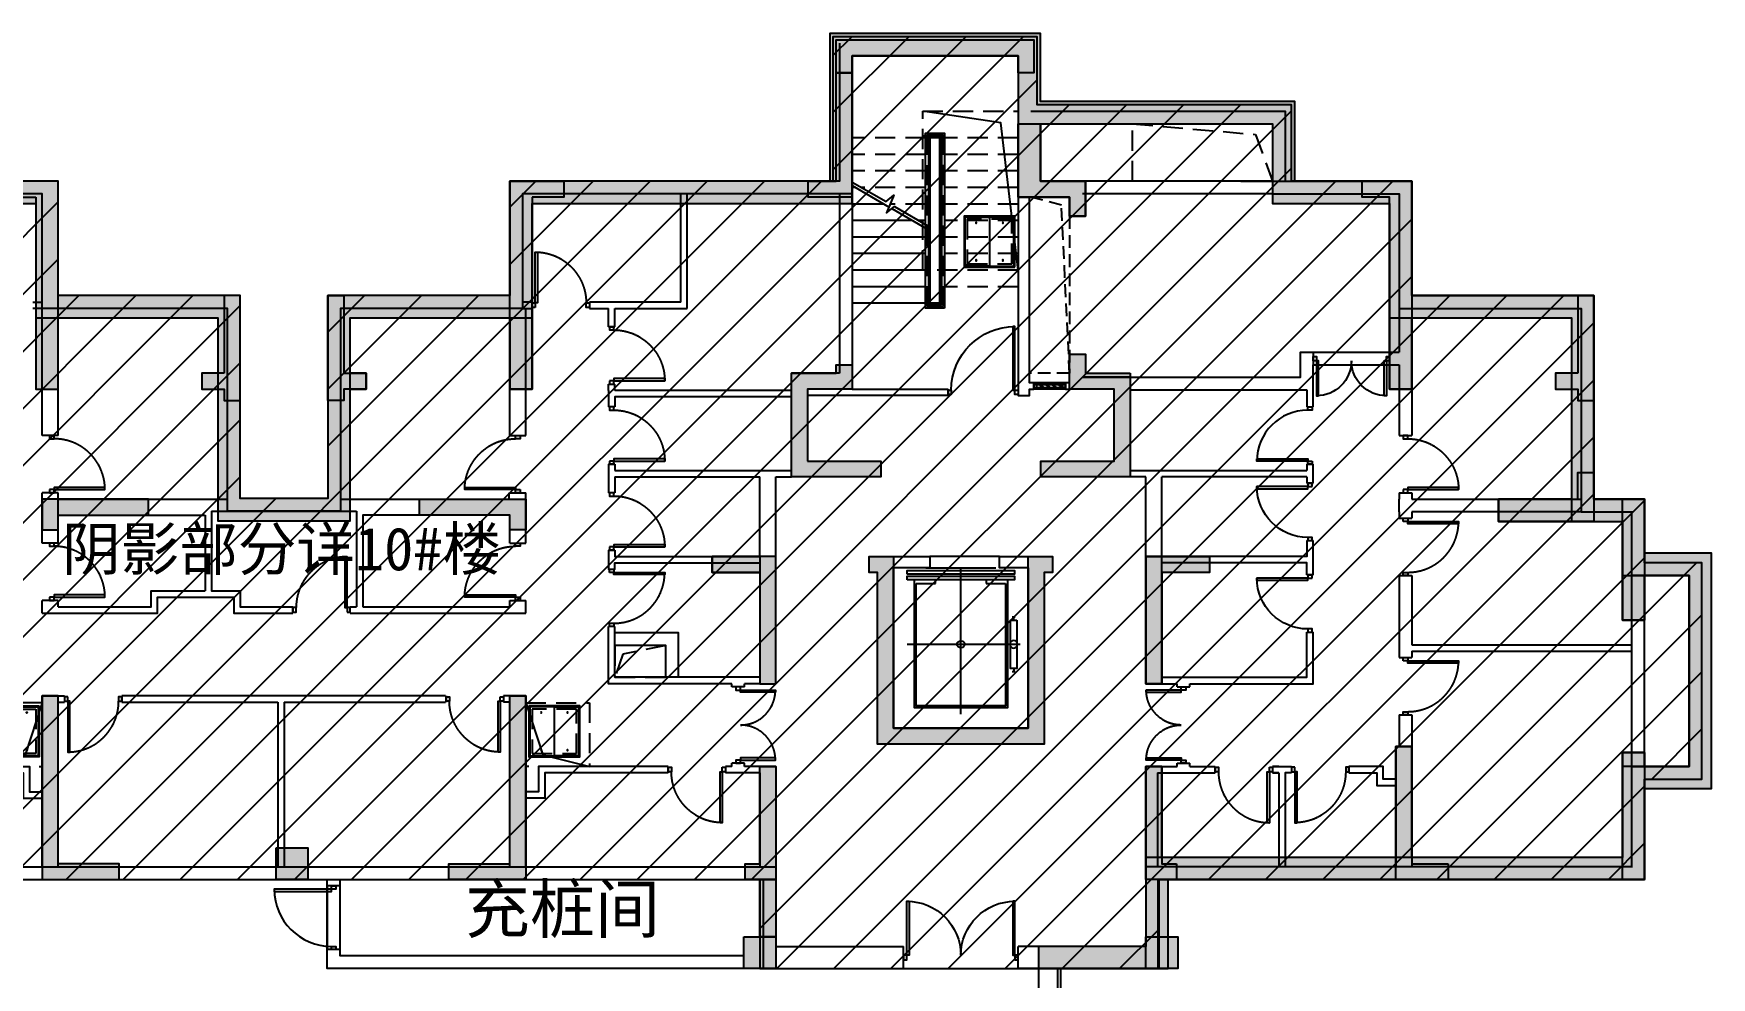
# Model space of a CAD drawing. Header units: millimetres. Extents: x 251690 to 518990, y -633409 to -276709.
# Drawn here: x 371002 to 397380, y -561278 to -546440 of the extents above; entities that cross this region are included whole.
import ezdxf
from ezdxf.enums import TextEntityAlignment as Align
from ezdxf.xclip import XClip

# ---------------------------------------------------------------- set-up
doc = ezdxf.new("R2010")
doc.units = ezdxf.units.MM
doc.header["$LTSCALE"] = 100
doc.header["$XCLIPFRAME"] = 0
for name, pattern in [('X10-B2F$0$HIDDEN2', [4.7625, 3.175, -1.5875]), ('XA6-130-S-B2F$0$HIDDEN2', [4.7625, 3.175, -1.5875]), ('XG-130-CORE-B2F$0$ACO-DASHED', [3, 2, -1]), ('XG-130-CORE-B2F$0$HIDDEN2', [4.7625, 3.175, -1.5875]), ('XG-130-CORE-B2F$0$XG-14CORE-SF$0$X1-CORE-SF$0$HIDDEN2', [4.7625, 3.175, -1.5875])]:
    doc.linetypes.add(name, pattern=pattern)
for name, color, linetype in [('-ACO-TTLB', 153, 'Continuous'), ('10#-HW-B2F$0$S-HATCH-X', 251, 'Continuous'), ('10#-W-B2F$0$S-COLUMN-S', 2, 'Continuous'), ('10#-W-B2F$0$S-TEXT', 7, 'Continuous'), ('A-HATCH', 251, 'Continuous'), ('A-ROOM-IDEN', 31, 'Continuous'), ('A-WIND-IDEN', 244, 'Continuous'), ('A6-DK-B2F$0$A-CONC', 30, 'Continuous'), ('A6-DK-B2F$0$A-DOOR', 190, 'Continuous'), ('A6-DK-B2F$0$A-STAIR', 142, 'Continuous'), ('A6-DK-B2F$0$A-WALL', 2, 'Continuous'), ('A6-W-B2$0$S-WALL-S', 4, 'Continuous'), ('X10-B2F$0$A-DOOR', 190, 'Continuous'), ('X10-B2F$0$A-DRAIN', 152, 'Continuous'), ('X10-B2F$0$A-HOLE-FLOR', 242, 'Continuous'), ('X10-B2F$0$A-LOWER', 131, 'X10-B2F$0$HIDDEN2'), ('X10-B2F$0$A-STAIR', 142, 'Continuous'), ('X10-B2F$0$A-VOID', 221, 'X10-B2F$0$HIDDEN2'), ('X10-B2F$0$A-WALL', 2, 'Continuous'), ('X10-B2F$0$X23-BF$0$A-HATCH', 251, 'Continuous'), ('X10-B2F$0$xref(dwg引用图层)', 7, 'Continuous'), ('XA6-130-S-B2F$0$A-DOOR', 190, 'Continuous'), ('XA6-130-S-B2F$0$A-VOID', 221, 'XA6-130-S-B2F$0$HIDDEN2'), ('XA6-130-S-B2F$0$A-WALL', 2, 'Continuous'), ('XG-130-CORE-B2F$0$A-DOOR', 190, 'Continuous'), ('XG-130-CORE-B2F$0$A-DRAIN', 152, 'Continuous'), ('XG-130-CORE-B2F$0$A-EVTR', 193, 'Continuous'), ('XG-130-CORE-B2F$0$A-HOLE-FLOR', 242, 'Continuous'), ('XG-130-CORE-B2F$0$A-LOWER', 131, 'XG-130-CORE-B2F$0$HIDDEN2'), ('XG-130-CORE-B2F$0$A-SILL', 135, 'Continuous'), ('XG-130-CORE-B2F$0$A-STAIR', 142, 'Continuous'), ('XG-130-CORE-B2F$0$A-WALL', 2, 'Continuous'), ('XG-130-CORE-B2F$0$X23-BF$0$A-HATCH', 251, 'Continuous'), ('XG-130-CORE-B2F$0$XG-14CORE-SF$0$X1-CORE-SF$0$A-INDEX', 134, 'Continuous'), ('XG-130-CORE-B2F$0$XG-14CORE-SF$0$X1-CORE-SF$0$A-RAIL', 55, 'Continuous'), ('XG-130-CORE-B2F$0$XG-14CORE-SF$0$X1-CORE-SF$0$A-STAIR', 142, 'Continuous'), ('XG-130-CORE-B2F$0$XU-3A-28F-SF$0$A-WIND', 126, 'Continuous'), ('xref(dwg引用图层)', 7, 'Continuous')]:
    doc.layers.add(name, color=color, linetype=linetype)
doc.layers.add('10#-HW-B2F$0$S-EDIT', color=241, linetype='Continuous', plot=False)
doc.layers.add('XG-130-CORE-B2F$0$XG-14CORE-SF$0$X1-CORE-SF$0$-ACO-PLTW', color=220, linetype='XG-130-CORE-B2F$0$XG-14CORE-SF$0$X1-CORE-SF$0$HIDDEN2', plot=False)
doc.styles.add('华文细黑', font='STXIHEI.TTF')

# ---------------------------------------------------------------- blocks, each defined once
blk = doc.blocks.new('*U98')
for p, q in [((-25, 0), (-25, 500)), ((25, 0), (25, 500))]:
    blk.add_line(p, q)
for points in [[(25, 500), (-25, 500), (-25, 450), (25, 450)], [(25, 500), (-25, 500), (-25, 450), (25, 450)], [(22, 497), (-22, 497), (-22, 453), (22, 453)], [(22, 497), (-22, 497), (-22, 453), (22, 453)], [(16, 395), (13, 395), (13, 399), (-16, 445), (-16, 450), (-13, 450), (-13, 446), (16, 400), (16, 395)], [(16, 295), (13, 295), (13, 299), (-16, 345), (-16, 350), (-13, 350), (-13, 346), (16, 300), (16, 295)], [(25, 0), (-25, 0), (-25, 50), (25, 50)], [(25, 0), (-25, 0), (-25, 50), (25, 50)], [(22, 3), (-22, 3), (-22, 47), (22, 47)], [(22, 3), (-22, 3), (-22, 47), (22, 47)], [(16, 195), (13, 195), (13, 199), (-16, 245), (-16, 250), (-13, 250), (-13, 246), (16, 200), (16, 195)], [(16, 95), (13, 95), (13, 99), (-16, 145), (-16, 150), (-13, 150), (-13, 146), (16, 100), (16, 95)]]:
    blk.add_lwpolyline(points, close=True)
blk = doc.blocks.new('*U99')
for points in [[(-1100, -35), (-1050, -35), (-1050, 35), (-1100, 35)], [(-50, -35), (0, -35), (0, 35), (-50, 35)], [(-85, -1035), (-85, -35), (-50, -35), (-50, -1035)]]:
    blk.add_lwpolyline(points, close=True)
blk.add_arc((-50, -35), 1000, 180, 270)
blk = doc.blocks.new('XG-130-CORE-B2F$0$DT-YL')
for p, q in [((13512, 6200), (12412, 6200)), ((12962, 3900), (12962, 6200)), ((12562, 5955), (12262, 5955)), ((12562, 6010), (12562, 5955)), ((13362, 5955), (13362, 6010)), ((13662, 5955), (13362, 5955)), ((12156, 5430), (12106, 5430)), ((12131, 5380), (12131, 5430)), ((13806, 5000), (12031, 5000)), ((12156, 4570), (12106, 4570)), ((12131, 4620), (12131, 4570))]:
    blk.add_line(p, q)
for points in [[(13806, 6100), (13806, 6160), (12118, 6160), (12118, 6100)], [(13806, 6010), (13806, 6070), (12118, 6070), (12118, 6010)], [(12081, 5380), (12081, 4620), (12181, 4620), (12181, 5380)]]:
    blk.add_lwpolyline(points, close=True)
for points in [[(12231, 6010), (12231, 4000), (13693, 4000), (13693, 6010)], [(12262, 5955), (12262, 4030), (13662, 4030), (13662, 5955)]]:
    blk.add_lwpolyline(points)
blk.add_circle((12131, 5000), 60)
at = {"extrusion": (0, 0, -1)}
blk.add_ellipse((12962, 5000), major_axis=(60.1, 0), ratio=0.918919, start_param=4.712389, end_param=10.995574, dxfattribs=at)
blk = doc.blocks.new('*U97')
at = {"layer": 'XG-130-CORE-B2F$0$A-DRAIN'}
blk.add_lwpolyline([(50, 50), (50, 850), (850, 850), (850, 50)], close=True, dxfattribs=at)
at = {"layer": 'XG-130-CORE-B2F$0$A-HOLE-FLOR'}
blk.add_lwpolyline([(0, 0), (270, 2317), (1500, 2500)], dxfattribs=at)
for points in [[(65, 835), (450, 835), (450, 65), (65, 65)], [(835, 835), (450, 835), (450, 65), (835, 65)]]:
    blk.add_lwpolyline(points, close=True, dxfattribs=at)
at = {"layer": 'XG-130-CORE-B2F$0$A-LOWER'}
for points in [[(0, 2500), (0, 0), (1500, 0), (1500, 2500), (0, 2500)], [(100, 100), (100, 800), (800, 800), (800, 100), (100, 100)]]:
    blk.add_lwpolyline(points, dxfattribs=at)
at = {"layer": 'XG-130-CORE-B2F$0$X23-BF$0$A-HATCH'}
blk.add_lwpolyline([(65, 65), (65, 835), (835, 835), (835, 65)], close=True, dxfattribs=at)
for centre in [(242, 745), (657, 745), (242, 155), (657, 155)]:
    blk.add_circle(centre, 8, dxfattribs=at)
blk = doc.blocks.new('XG-130-CORE-B2F')
at = {"const_width": 0.25}
blk.add_lwpolyline([(8240, 9020, 1), (8240, 9020, 1)], format="xyb", close=True, dxfattribs=at)
at = {"layer": 'XG-130-CORE-B2F$0$A-HOLE-FLOR', "linetype": 'XG-130-CORE-B2F$0$ACO-DASHED'}
blk.add_lwpolyline([(8940, 9270), (9570, 9270), (9570, 12040), (8940, 12040)], close=True, dxfattribs=at)
blk.add_lwpolyline([(8940, 9270), (9069, 11912), (9550, 12040)], dxfattribs=at)
at = {"layer": 'XG-130-CORE-B2F$0$A-SILL'}
for points in [[(9005, 9120), (9505, 9120)], [(9005, 9020), (9505, 9020)]]:
    blk.add_lwpolyline(points, dxfattribs=at)
at = {"layer": 'XG-130-CORE-B2F$0$A-STAIR'}
blk.add_lwpolyline([(10040, 6390), (11140, 6390)], dxfattribs=at)
at = {"layer": 'XG-130-CORE-B2F$0$A-WALL'}
for p, q in [((12360, 14260), (12360, 9020)), ((10850, 9020), (10850, 8920))]:
    blk.add_line(p, q, dxfattribs=at)
for points in [[(12360, 14260), (9750, 14260), (9750, 8920), (9570, 8920), (9570, 9020), (9505, 9020), (9505, 9120), (9570, 9120), (9570, 12040), (8940, 12040)], [(8940, 9120), (9005, 9120), (9005, 9020), (8940, 9020)], [(12360, 9020), (10850, 9020)], [(10850, 8920), (13060, 8920)], [(11710, 6390), (11140, 6390), (11140, 6210), (11710, 6210), (11710, 3690), (9590, 3690), (9590, 6210), (10040, 6210), (10040, 6390), (9590, 6390)]]:
    blk.add_lwpolyline(points, dxfattribs=at)
at = {"layer": 'XG-130-CORE-B2F$0$XG-14CORE-SF$0$X1-CORE-SF$0$-ACO-PLTW'}
blk.add_line((11180, 13020), (10930, 13020), dxfattribs=at)
blk.add_lwpolyline([(10930, 13020), (10930, 10320), (11180, 10320), (11180, 13020)], dxfattribs=at)
at = {"layer": 'XG-130-CORE-B2F$0$XG-14CORE-SF$0$X1-CORE-SF$0$A-INDEX'}
for points in [[(12360, 12276), (11825, 11968), (11702, 12070), (11818, 11790), (11695, 11892), (11130, 11566)], [(12360, 12219), (11779, 11883)], [(11736, 11858), (11130, 11509)]]:
    blk.add_lwpolyline(points, dxfattribs=at)
at = {"layer": 'XG-130-CORE-B2F$0$XG-14CORE-SF$0$X1-CORE-SF$0$A-RAIL'}
for points in [[(10905, 10295), (11205, 10295), (11205, 13045), (10905, 13045)], [(10955, 10345), (11155, 10345), (11155, 12995), (10955, 12995)]]:
    blk.add_lwpolyline(points, close=True, dxfattribs=at)
at = {"layer": 'XG-130-CORE-B2F$0$XG-14CORE-SF$0$X1-CORE-SF$0$A-STAIR', "linetype": 'XG-130-CORE-B2F$0$XG-14CORE-SF$0$X1-CORE-SF$0$HIDDEN2'}
for p, q in [((9750, 12970), (10905, 12970)), ((11205, 12970), (12360, 12970)), ((9750, 12710), (10905, 12710)), ((10955, 12710), (10980, 12710)), ((11205, 12710), (12360, 12710)), ((9750, 12450), (10905, 12450)), ((10955, 12450), (10980, 12450)), ((11205, 12450), (12360, 12450)), ((9750, 12190), (10905, 12190)), ((10955, 12190), (10980, 12190)), ((11205, 12190), (12210, 12190)), ((12310, 12190), (12360, 12190)), ((9750, 11930), (10905, 11930)), ((10955, 11930), (10980, 11930)), ((11205, 11930), (11760, 11930)), ((9750, 11670), (10905, 11670)), ((10955, 11670), (10980, 11670)), ((9750, 11410), (10905, 11410)), ((10955, 11410), (10980, 11410)), ((9750, 11150), (10905, 11150)), ((10955, 11150), (10980, 11150)), ((9750, 10890), (10905, 10890)), ((10955, 10890), (10980, 10890)), ((9750, 10630), (10905, 10630)), ((10955, 10630), (10980, 10630))]:
    blk.add_line(p, q, dxfattribs=at)
at = {"layer": 'XG-130-CORE-B2F$0$XG-14CORE-SF$0$X1-CORE-SF$0$A-STAIR'}
for p, q in [((10955, 12970), (11155, 12970)), ((10980, 10370), (10980, 12995)), ((11130, 10370), (11130, 12995)), ((11130, 12710), (11155, 12710)), ((11130, 12450), (11155, 12450)), ((11130, 12190), (11155, 12190)), ((11130, 11930), (11155, 11930)), ((11860, 11930), (12360, 11930)), ((11130, 11670), (11155, 11670)), ((11205, 11670), (11310, 11670)), ((11410, 11670), (12360, 11670)), ((11130, 11410), (11155, 11410)), ((11205, 11410), (12360, 11410)), ((11130, 11150), (11155, 11150)), ((11205, 11150), (12360, 11150)), ((11130, 10890), (11155, 10890)), ((11205, 10890), (12360, 10890)), ((11130, 10630), (11155, 10630)), ((11205, 10630), (12360, 10630)), ((10955, 10370), (11155, 10370)), ((11205, 10370), (12360, 10370))]:
    blk.add_line(p, q, dxfattribs=at)
at = {"layer": 'XG-130-CORE-B2F$0$A-DOOR', "rotation": 180}
blk.add_blockref('*U99', (9750, 8970), dxfattribs=at)
at = {"layer": 'XG-130-CORE-B2F$0$A-EVTR'}
blk.add_blockref('XG-130-CORE-B2F$0$DT-YL', (-2312, 10), dxfattribs=at)
at = {"layer": 'XG-130-CORE-B2F$0$A-LOWER'}
blk.add_blockref('*U97', (9750, 10890), dxfattribs=at)
at = {"layer": 'XG-130-CORE-B2F$0$XU-3A-28F-SF$0$A-WIND', "rotation": 90}
blk.add_blockref('*U98', (9505, 9070), dxfattribs=at)
blk = doc.blocks.new('*U107')
for points in [[(-850, 35), (-900, 35), (-900, -35), (-850, -35)], [(0, 35), (-50, 35), (-50, -35), (0, -35)], [(-815, -835), (-815, -35), (-850, -35), (-850, -835)]]:
    blk.add_lwpolyline(points, close=True)
blk.add_arc((-850, -35), 800, 270, 0)
blk = doc.blocks.new('*U106')
for points in [[(-85, 835), (-85, 35), (-50, 35), (-50, 835)], [(-900, -35), (-850, -35), (-850, 35), (-900, 35)], [(-50, -35), (0, -35), (0, 35), (-50, 35)]]:
    blk.add_lwpolyline(points, close=True)
blk.add_arc((-50, 35), 800, 90, 180)
blk = doc.blocks.new('*U108')
for points in [[(-815, 835), (-815, 35), (-850, 35), (-850, 835)], [(-850, -35), (-900, -35), (-900, 35), (-850, 35)], [(0, -35), (-50, -35), (-50, 35), (0, 35)]]:
    blk.add_lwpolyline(points, close=True)
blk.add_arc((-850, 35), 800, 0, 90)
blk = doc.blocks.new('*U105')
for points in [[(-900, 35), (-850, 35), (-850, -35), (-900, -35)], [(-50, 35), (0, 35), (0, -35), (-50, -35)], [(-85, -835), (-85, -35), (-50, -35), (-50, -835)]]:
    blk.add_lwpolyline(points, close=True)
blk.add_arc((-50, -35), 800, 180, 270)
blk = doc.blocks.new('*U104')
for points in [[(-900, 35), (-850, 35), (-850, -35), (-900, -35)], [(-50, 35), (0, 35), (0, -35), (-50, -35)], [(-85, -835), (-85, -35), (-50, -35), (-50, -835)]]:
    blk.add_lwpolyline(points, close=True)
blk.add_arc((-50, -35), 800, 180, 270)
blk = doc.blocks.new('*U103')
for points in [[(-815, 835), (-815, 35), (-850, 35), (-850, 835)], [(-850, -35), (-900, -35), (-900, 35), (-850, 35)], [(0, -35), (-50, -35), (-50, 35), (0, 35)]]:
    blk.add_lwpolyline(points, close=True)
blk.add_arc((-850, 35), 800, 0, 90)
blk = doc.blocks.new('*U109')
at = {"linetype": 'ByBlock', "lineweight": -2}
for points in [[(0, -35), (50, -35), (50, 35), (0, 35)], [(1150, -35), (1200, -35), (1200, 35), (1150, 35)], [(85, -585), (85, -35), (50, -35), (50, -585)], [(1115, -585), (1115, -35), (1150, -35), (1150, -585)]]:
    blk.add_lwpolyline(points, close=True, dxfattribs=at)
for centre, start, end in [((50, -35), 270, 0), ((1150, -35), 180, 270)]:
    blk.add_arc(centre, 550, start, end, dxfattribs=at)
blk = doc.blocks.new('XA6-130-S-B2F')
at = {"layer": 'XA6-130-S-B2F$0$A-VOID'}
blk.add_lwpolyline([(34630, 13190), (36563, 13024), (36830, 12290)], dxfattribs=at)
blk.add_lwpolyline([(34630, 13190), (36830, 13190), (36830, 12290), (34630, 12290)], close=True, dxfattribs=at)
at = {"layer": 'XA6-130-S-B2F$0$A-WALL'}
for p, q in [((30220, 14260), (30220, 9200)), ((30020, 12090), (30020, 9270)), ((34590, 9210), (33840, 9210))]:
    blk.add_line(p, q, dxfattribs=at)
for points in [[(30220, 14260), (30220, 12090), (25040, 12090), (25040, 10290), (22180, 10290), (22180, 7100), (20400, 7100), (20400, 10290), (17490, 10290), (17490, 12090), (12360, 12090), (12360, 14260)], [(30020, 14460), (30020, 12290), (24840, 12290), (24840, 10490), (21980, 10490), (21980, 7300), (20600, 7300), (20600, 10490), (17740, 10490), (17740, 12290), (12560, 12290), (12560, 14460)], [(33030, 13390), (37030, 13390), (37030, 12290)], [(33030, 13190), (36830, 13190), (36830, 12090), (38820, 12090), (38820, 10290), (41680, 10290), (41680, 7090), (42480, 7090)], [(36830, 12290), (33840, 12290)], [(36330, 12290), (39020, 12290), (39020, 10490), (41880, 10490)], [(27530, 10390), (27530, 12090)], [(27630, 10290), (27630, 12090)], [(30020, 12090), (30020, 9270)], [(30220, 12090), (30220, 9200)], [(36830, 12090), (33840, 12090)], [(17340, 10390), (17490, 10390)], [(17490, 10290), (17340, 10290)], [(17490, 8290), (17490, 10290)], [(17740, 8290), (17740, 10290)], [(24840, 8290), (24840, 10290)], [(25030, 10290), (25190, 10290)], [(25190, 10390), (25040, 10390)], [(25090, 8290), (25090, 10290)], [(25190, 10390), (25190, 10290)], [(27530, 10390), (26090, 10390)], [(26090, 10390), (26090, 10290)], [(26090, 10290), (26390, 10290)], [(26390, 10000), (26390, 10290)], [(26490, 10290), (27630, 10290)], [(26490, 10000), (26490, 10290)], [(38820, 10290), (38820, 9600)], [(39020, 10490), (41880, 10490), (41880, 7290), (42680, 7290)], [(39020, 10290), (39020, 8290)], [(26390, 10000), (26490, 10000)], [(34590, 9210), (37320, 9210), (37320, 9600), (37520, 9600)], [(38720, 9600), (38820, 9600)], [(29270, 9000), (29270, 9270)], [(30020, 9270), (29270, 9270)], [(38720, 9400), (38820, 9400)], [(38820, 9400), (38820, 8290)], [(26390, 9000), (26390, 9100)], [(26390, 9100), (26490, 9100)], [(26390, 9000), (26390, 8740)], [(26490, 9000), (26490, 9100)], [(29270, 9000), (26490, 9000)], [(29270, 9000), (29270, 9100)], [(33840, 9210), (34590, 9210), (34590, 7740)], [(34590, 9210), (34590, 7740), (37420, 7740)], [(34590, 9010), (37420, 9010)], [(26490, 8740), (26390, 8740)], [(29270, 8900), (26490, 8900), (26490, 8740)], [(26490, 7740), (29270, 7740), (29270, 8900)], [(17740, 8290), (17490, 8290)], [(24840, 8290), (25090, 8290)], [(38820, 8290), (39020, 8290)], [(26490, 7840), (26390, 7840)], [(26390, 7840), (26390, 7390)], [(26490, 7840), (26490, 7740)], [(26490, 7840), (26490, 7740)], [(26490, 7840), (26490, 7740)], [(17490, 6600), (17490, 7390)], [(17740, 7390), (17490, 7390)], [(17740, 6600), (17740, 7390)], [(22180, 7290), (24830, 7290), (24830, 7390)], [(24840, 7390), (25090, 7390)], [(25090, 6600), (25090, 7390)], [(25090, 6600), (25090, 7390)], [(26490, 7390), (26390, 7390)], [(26490, 6490), (26490, 6390), (28770, 6390), (28770, 7640)], [(26490, 7640), (28770, 7640)], [(26490, 7640), (26490, 7390)], [(29020, 6390), (29020, 7640)], [(29020, 7640), (29270, 7640)], [(34840, 7640), (34590, 7640)], [(34840, 6390), (34840, 7640)], [(37420, 7640), (35090, 7640)], [(35090, 6390), (35090, 7640)], [(38820, 7390), (38820, 7290)], [(38820, 7390), (39020, 7390)], [(39020, 7390), (39020, 7290)], [(17740, 7290), (20400, 7290)], [(38820, 7090), (38820, 7290)], [(39020, 7290), (41680, 7290)], [(17740, 7040), (20050, 7040)], [(20050, 7040), (20050, 5850)], [(20150, 7100), (22430, 7100)], [(20150, 7100), (20150, 5850), (20600, 5850), (20600, 5600), (21430, 5600)], [(22430, 7100), (22430, 5600)], [(24840, 6600), (24840, 7040), (22530, 7040), (22530, 5600)], [(38820, 7090), (38820, 6990)], [(38820, 6990), (39020, 6990)], [(41680, 7090), (39020, 7090)], [(39020, 7090), (39020, 6990)], [(17740, 6600), (17490, 6600)], [(24840, 6600), (25090, 6600)], [(37420, 6640), (37420, 6390), (35090, 6390)], [(26390, 6490), (26390, 6290)], [(26490, 6490), (26390, 6490)], [(26390, 6290), (26390, 6190), (26490, 6190), (26490, 6290), (28770, 6290)], [(33240, 6140), (33240, 3440), (30620, 3440), (30620, 6140)], [(32990, 6210), (32990, 3690), (30870, 3690), (30870, 6210)], [(37420, 6100), (37420, 6290), (35090, 6290)], [(38820, 6090), (39020, 6090)], [(38820, 6090), (38820, 4800)], [(39020, 6090), (39020, 5000)], [(17740, 5600), (19200, 5600), (19200, 5850), (20050, 5850)], [(17490, 5500), (19300, 5500), (19300, 5750), (20500, 5750), (20500, 5500), (21430, 5500)], [(17490, 5500), (17490, 5700)], [(17740, 5700), (17490, 5700)], [(17740, 5600), (17740, 5700)], [(21430, 5500), (21430, 5600)], [(21430, 5500), (21430, 5600)], [(22330, 5600), (22430, 5600)], [(22330, 5500), (22330, 5600)], [(22330, 5500), (22330, 5600)], [(22530, 5600), (24840, 5600)], [(24840, 5600), (24840, 5700)], [(24840, 5700), (25090, 5700)], [(25090, 5500), (25090, 5700)], [(25090, 5500), (25090, 5700)], [(22330, 5500), (25090, 5500)], [(26490, 5290), (26390, 5290)], [(28330, 4390), (26390, 4390), (26390, 5290)], [(28770, 4490), (26490, 4490), (26490, 5290)], [(35090, 4490), (37420, 4490), (37420, 5200)], [(35530, 4390), (37520, 4390), (37520, 5200)], [(38820, 4800), (39020, 4800)], [(39020, 5000), (42480, 5000)], [(39020, 4900), (39020, 4800)], [(39020, 4900), (42480, 4900)], [(28330, 4340), (28330, 4390)], [(28530, 4340), (28330, 4340)], [(28770, 4390), (28530, 4390)], [(28530, 4340), (28530, 4390)], [(35090, 4390), (35330, 4390)], [(35330, 4340), (35330, 4390)], [(35330, 4340), (35530, 4340)], [(35530, 4340), (35530, 4390)], [(17490, 1510), (17490, 4200), (17840, 4200)], [(17740, 1510), (17740, 4100), (17840, 4100)], [(17840, 4200), (17840, 4100)], [(23830, 4200), (18740, 4200)], [(18740, 4200), (18740, 4100)], [(18740, 4100), (21190, 4100)], [(21190, 4100), (21190, 1510)], [(21290, 4100), (23830, 4100)], [(21290, 4100), (21290, 1510)], [(23840, 4200), (23840, 4100)], [(25090, 1510), (25090, 4200), (24740, 4200)], [(24740, 4200), (24740, 4100)], [(24840, 1510), (24840, 4100), (24740, 4100)], [(38820, 3900), (38820, 3400), (38770, 3400), (38770, 2890), (38570, 2890), (38570, 3090), (38030, 3090)], [(38820, 3900), (39020, 3900)], [(39020, 3900), (39020, 1510)], [(15250, 3090), (17290, 3090), (17290, 2690), (17490, 2690)], [(15250, 2990), (17190, 2990), (17190, 2590), (17490, 2590)], [(27330, 3090), (25290, 3090), (25290, 2690), (25090, 2690)], [(27330, 2990), (25390, 2990), (25390, 2590), (25090, 2590)], [(27330, 3090), (27330, 2990)], [(28230, 3090), (28230, 2990)], [(28330, 3090), (28230, 3090)], [(28770, 2990), (28230, 2990)], [(28530, 3140), (28330, 3140)], [(28330, 3090), (28330, 3140)], [(28530, 3140), (28330, 3140)], [(28530, 3090), (28530, 3140)], [(29020, 3090), (28530, 3090)], [(28770, 2990), (28770, 1510)], [(29020, 3090), (29020, 1510)], [(34840, 3090), (35330, 3090)], [(34840, 3090), (34840, 1500)], [(35020, 2990), (35930, 2990)], [(35020, 2990), (35020, 1510)], [(35330, 3090), (35330, 3140)], [(35330, 3140), (35530, 3140)], [(35530, 3090), (35530, 3140)], [(35530, 3090), (35930, 3090)], [(35930, 3090), (35930, 2990)], [(36830, 3090), (37130, 3090)], [(36830, 3090), (36830, 2990)], [(36930, 3090), (36830, 3090)], [(36830, 2990), (36930, 2990)], [(36930, 2990), (36830, 2990)], [(36930, 2990), (36930, 1510)], [(37130, 2990), (37030, 2990), (37030, 1510)], [(37130, 3090), (37130, 2990)], [(38030, 3090), (38030, 2990)], [(38030, 2990), (38470, 2990), (38470, 2790), (38770, 2790), (38770, 1510)], [(28770, 2890), (28770, 1510)], [(11550, 110), (13561, 110), (13561, 1510), (29020, 1510), (29020, 110), (31030, 110)], [(42480, 1510), (34840, 1510), (34840, 110), (32830, 110)], [(11550, -90), (13761, -90), (13761, 1310), (28820, 1310), (28820, -90), (31030, -90)], [(42680, 1310), (35040, 1310), (35040, -90), (32830, -90)]]:
    blk.add_lwpolyline(points, dxfattribs=at)
at = {"layer": 'XA6-130-S-B2F$0$A-DOOR', "xscale": -1}
for name, p in [('*U106', (25190, 10340)), ('*U107', (23840, 4150)), ('*U107', (27330, 3040)), ('*U105', (37130, 3040))]:
    blk.add_blockref(name, p, dxfattribs=at)
for name, p, rotation in [('*U108', (26440, 10000), 270), ('*U103', (26440, 8740), 270), ('*U107', (24965, 8290), 270), ('*U104', (38920, 7390), 90), ('*U103', (26440, 7390), 270), ('*U107', (24965, 6600), 270), ('*U109', (35430, 3140), 270)]:
    blk.add_blockref(name, p, dxfattribs=dict(at, rotation=rotation))
at = {"layer": 'XA6-130-S-B2F$0$A-DOOR'}
for name, p, rotation in [('*U107', (17640, 8290), 90), ('*U104', (38920, 6990), 90), ('*U107', (17640, 6600), 90), ('*U107', (21430, 5550), 180), ('*U103', (26440, 5290), 270), ('*U104', (38920, 4800), 90), ('*U109', (28430, 3140), 90)]:
    blk.add_blockref(name, p, dxfattribs=dict(at, rotation=rotation))
for name, p in [('*U107', (18740, 4150)), ('*U105', (36830, 3040))]:
    blk.add_blockref(name, p, dxfattribs=at)
blk = doc.blocks.new('*U133')
at = {"layer": 'X10-B2F$0$A-DRAIN'}
blk.add_lwpolyline([(50, 50), (50, 850), (850, 850), (850, 50)], close=True, dxfattribs=at)
at = {"layer": 'X10-B2F$0$A-HOLE-FLOR'}
blk.add_lwpolyline([(0, 0), (270, 817), (1000, 1000)], dxfattribs=at)
for points in [[(65, 835), (450, 835), (450, 65), (65, 65)], [(835, 835), (450, 835), (450, 65), (835, 65)]]:
    blk.add_lwpolyline(points, close=True, dxfattribs=at)
at = {"layer": 'X10-B2F$0$A-LOWER'}
for points in [[(0, 1000), (0, 0), (1000, 0), (1000, 1000), (0, 1000)], [(100, 100), (100, 800), (800, 800), (800, 100), (100, 100)]]:
    blk.add_lwpolyline(points, dxfattribs=at)
at = {"layer": 'X10-B2F$0$X23-BF$0$A-HATCH'}
blk.add_lwpolyline([(65, 65), (65, 835), (835, 835), (835, 65)], close=True, dxfattribs=at)
for centre in [(242, 745), (657, 745), (242, 155), (657, 155)]:
    blk.add_circle(centre, 8, dxfattribs=at)
blk = doc.blocks.new('*U135')
at = {"linetype": 'ByBlock', "lineweight": -2}
for points in [[(85, 885), (85, 35), (50, 35), (50, 885)], [(1715, 885), (1715, 35), (1750, 35), (1750, 885)], [(0, 35), (50, 35), (50, -35), (0, -35)], [(1750, 35), (1800, 35), (1800, -35), (1750, -35)]]:
    blk.add_lwpolyline(points, close=True, dxfattribs=at)
for centre, start, end in [((50, 35), 0, 90), ((1750, 35), 90, 180)]:
    blk.add_arc(centre, 850, start, end, dxfattribs=at)
blk = doc.blocks.new('*U136')
for points in [[(-815, 835), (-815, 35), (-850, 35), (-850, 835)], [(-850, -35), (-900, -35), (-900, 35), (-850, 35)], [(0, -35), (-50, -35), (-50, 35), (0, 35)]]:
    blk.add_lwpolyline(points, close=True)
blk.add_arc((-850, 35), 800, 0, 90)
blk = doc.blocks.new('*U137')
at = {"linetype": 'ByBlock', "lineweight": -2}
for points in [[(0, -35), (50, -35), (50, 35), (0, 35)], [(1150, -35), (1200, -35), (1200, 35), (1150, 35)], [(85, -585), (85, -35), (50, -35), (50, -585)], [(1115, -585), (1115, -35), (1150, -35), (1150, -585)]]:
    blk.add_lwpolyline(points, close=True, dxfattribs=at)
for centre, start, end in [((50, -35), 270, 0), ((1150, -35), 180, 270)]:
    blk.add_arc(centre, 550, start, end, dxfattribs=at)
blk = doc.blocks.new('X10-B2F')
at = {"layer": 'X10-B2F$0$A-STAIR'}
for points in [[(37470, 9600), (38670, 9600)], [(37470, 9400), (38670, 9400)]]:
    blk.add_lwpolyline(points, dxfattribs=at)
at = {"layer": 'X10-B2F$0$A-VOID'}
blk.add_lwpolyline([(27290, 4990), (26490, 4990), (26490, 4490), (27290, 4490)], close=True, dxfattribs=at)
blk.add_lwpolyline([(27290, 4990), (26617, 4852), (26490, 4490)], dxfattribs=at)
at = {"layer": 'X10-B2F$0$A-WALL'}
for points in [[(37030, 12290), (39020, 12290)], [(36830, 12090), (38820, 12090)], [(34590, 9210), (37270, 9210), (37270, 9600), (37470, 9600)], [(37470, 9600), (37470, 9400)], [(38670, 9600), (38820, 9600)], [(38670, 9600), (38670, 9400)], [(37470, 8740), (37470, 9400), (37470, 9400)], [(38670, 9400), (38820, 9400)], [(34590, 9210), (34590, 7740), (37370, 7740)], [(34590, 9010), (37370, 9010)], [(37370, 9010), (37370, 8740)], [(37370, 9010), (37370, 8740)], [(37370, 8740), (37470, 8740)], [(37370, 7840), (37370, 7740)], [(37370, 7840), (37470, 7840)], [(37470, 7540), (37470, 7840)], [(37370, 7640), (35090, 7640)], [(37370, 7640), (37370, 7540)], [(37370, 7540), (37470, 7540)], [(42680, 1300), (42680, 2890), (43580, 2890), (43580, 6290), (42680, 6290), (42680, 7300)], [(42480, 1500), (42480, 3090), (43380, 3090), (43380, 6090), (42480, 6090), (42480, 7100)], [(37370, 6640), (37370, 6390), (35090, 6390)], [(37370, 6640), (37470, 6640)], [(37470, 6100), (37470, 6640)], [(37370, 6100), (37370, 6290), (35090, 6290)], [(37370, 6100), (37470, 6100)], [(42480, 3090), (42480, 6090)], [(42680, 3090), (42680, 6090)], [(27490, 4490), (27490, 5190), (26490, 5190)], [(35090, 4490), (37370, 4490), (37370, 5200)], [(35530, 4390), (37470, 4390), (37470, 5200)], [(37370, 5200), (37470, 5200)], [(27290, 4490), (27290, 4990), (26490, 4990)], [(11550, 110), (13561, 110), (13561, 1510), (29020, 1510), (29020, 260), (31030, 260)], [(42480, 1510), (34840, 1510), (34840, 260), (32830, 260)], [(11550, -90), (13761, -90), (13761, 1310), (28820, 1310), (28820, -90), (31030, -90)], [(42680, 1310), (35040, 1310), (35040, -90), (32830, -90)], [(31030, -90), (31030, 260)], [(32830, -90), (32830, 260)]]:
    blk.add_lwpolyline(points, dxfattribs=at)
ref = blk.add_blockref('XA6-130-S-B2F', (0, 0))
XClip(ref).set_block_clipping_path([(-1000, 1070.5988534639), (43580, 1070.5988534639), (43580, 14900), (38756.2652760018, 14899.9999999989), (38756.2652760018, 4089.821922128), (36390.1142715676, 4089.821922128), (36390.1142715676, 11247.6304751867), (37172.181232366, 11247.6304751867), (37172.181232366, 14899.9999999985), (3760.0000000001, 14899.999999997), (3760.0000000001, 7300), (-1000, 7300)])
at = {"layer": 'X10-B2F$0$A-DOOR', "xscale": -1}
for name, p in [('*U137', (38670, 9500)), ('*U135', (32830, 85))]:
    blk.add_blockref(name, p, dxfattribs=at)
at = {"layer": 'X10-B2F$0$A-DOOR', "rotation": 90}
blk.add_blockref('*U136', (37420, 8740), dxfattribs=at)
at = {"layer": 'X10-B2F$0$A-DOOR', "xscale": -1, "rotation": 90}
for p in [(37420, 6640), (37420, 5200)]:
    blk.add_blockref('*U136', p, dxfattribs=at)
at = {"layer": 'X10-B2F$0$A-LOWER', "rotation": 180}
blk.add_blockref('*U133', (17490, 4090), dxfattribs=at)
at = {"layer": 'X10-B2F$0$A-LOWER', "xscale": -1, "rotation": 180}
blk.add_blockref('*U133', (25090, 4090), dxfattribs=at)
at = {"layer": 'X10-B2F$0$xref(dwg引用图层)', "xscale": -1}
blk.add_blockref('XG-130-CORE-B2F', (42580, 0), dxfattribs=at)
blk = doc.blocks.new('10#-HW-B2F')
at = {"layer": '10#-HW-B2F$0$S-HATCH-X'}
for points in [[(33150, -90), (35190, -90), (35190, 310), (35190, 1310), (42680, 1310), (42680, 2740), (43730, 2740), (43730, 6440), (42680, 6440), (42680, 7290), (41880, 7290), (41880, 10490), (39020, 10490), (39020, 12290), (37180, 12290), (37180, 13540), (33180, 13540), (33180, 14610), (29870, 14610), (29870, 12290), (24840, 12290), (24840, 10490), (21980, 10490), (21980, 7300), (20600, 7300), (20600, 10490), (17740, 10490), (17740, 12290), (12710, 12290), (12710, 14610), (9400, 14610), (9400, 13540), (5530, 13540), (5530, 12290), (1700, 12290), (1700, 11940), (5880, 11940), (5880, 13190), (9750, 13190), (9750, 14260), (12360, 14260), (12360, 11940), (17390, 11940), (17390, 10140), (20250, 10140), (20250, 6950), (22330, 6950), (22330, 10140), (25190, 10140), (25190, 11940), (30220, 11940), (30220, 14260), (32830, 14260), (32830, 13190), (36830, 13190), (36830, 11940), (38670, 11940), (38670, 10140), (41530, 10140), (41530, 6940), (42330, 6940), (42330, 6090), (43380, 6090), (43380, 3090), (42330, 3090), (42330, 1660), (34840, 1660), (34840, 260), (34680, 260), (33150, 260)], [(30220, 13990), (29970, 13990), (29970, 14510), (33080, 14510), (33080, 13990), (32830, 13990), (32830, 14260), (30220, 14260)], [(30220, 12040), (29530, 12040), (29530, 12290), (29970, 12290), (29970, 13990), (30220, 13990)], [(33890, 11740), (33640, 11740), (33640, 12040), (32830, 12040), (32830, 13190), (33180, 13190), (33180, 12290), (33890, 12290)], [(17390, 12040), (17390, 9020), (17740, 9020), (17740, 12290), (16890, 12290), (16890, 12040)], [(25190, 12040), (25190, 9020), (24840, 9020), (24840, 12290), (25690, 12290), (25690, 12040)], [(38670, 9020), (38670, 12040), (38240, 12040), (38240, 12290), (39020, 12290), (39020, 9020)], [(20350, 9270), (20000, 9270), (20000, 9020), (20350, 9020), (20350, 8840), (20600, 8840), (20600, 10490), (20350, 10490)], [(22230, 9270), (22580, 9270), (22580, 9020), (22230, 9020), (22230, 8840), (21980, 8840), (21980, 10490), (22230, 10490)], [(41630, 9270), (41280, 9270), (41280, 9020), (41630, 9020), (41630, 8840), (41880, 8840), (41880, 10490), (41630, 10490)], [(34590, 9270), (34590, 7640), (33190, 7640), (33190, 7710), (33190, 7890), (34340, 7890), (34340, 9020), (33640, 9020), (33640, 9570), (33890, 9570), (33890, 9270)], [(29520, 7890), (30670, 7890), (30670, 7710), (30670, 7640), (29270, 7640), (29270, 9270), (29970, 9270), (29970, 9400), (30220, 9400), (30220, 9020), (29520, 9020)], [(40380, 6940), (40380, 7110), (40380, 7290), (41630, 7290), (41630, 7710), (41880, 7710), (41880, 6940)], [(17490, 6810), (17740, 6810), (17740, 7040), (19160, 7040), (19160, 7290), (19060, 7290), (17490, 7290)], [(25090, 6810), (24840, 6810), (24840, 7040), (23420, 7040), (23420, 7290), (23520, 7290), (25090, 7290)], [(42330, 5390), (42330, 7290), (42680, 7290), (42680, 5390)], [(28020, 6390), (28770, 6390), (28770, 6140), (28020, 6140)], [(29020, 6390), (28770, 6390), (28770, 4390), (29020, 4390)], [(32990, 6390), (33370, 6390), (33370, 6140), (33240, 6140), (33240, 3440), (30620, 3440), (30620, 6140), (30490, 6140), (30490, 6390), (30870, 6390), (30870, 3690), (32990, 3690)], [(35090, 6390), (34840, 6390), (34840, 4390), (35090, 4390)], [(35090, 6390), (35840, 6390), (35840, 6140), (35090, 6140)], [(17490, 1310), (18700, 1310), (18700, 1560), (17740, 1560), (17740, 4200), (17490, 4200)], [(25090, 1310), (23880, 1310), (23880, 1560), (24840, 1560), (24840, 4200), (25090, 4200)], [(39590, 1560), (39590, 1310), (38770, 1310), (38770, 3400), (39020, 3400), (39020, 1560)], [(42330, 1310), (42330, 3310), (42680, 3310), (42680, 1310)], [(29020, 1310), (28540, 1310), (28540, 1560), (28770, 1560), (28770, 3090), (29020, 3090)], [(35320, 1560), (35320, 1310), (34840, 1310), (34840, 3090), (35090, 3090), (35090, 1560)], [(21165, 1810), (21665, 1810), (21665, 1310), (21165, 1310)], [(28770, 1310), (29020, 1310), (29020, 410), (28770, 410)], [(28520, 410), (29020, 410), (29020, -90), (28520, -90)], [(34840, 410), (35340, 410), (35340, -90), (34840, -90)]]:
    blk.add_hatch(color=256, dxfattribs=at).paths.add_polyline_path(points)
at = {"layer": '10#-HW-B2F$0$S-EDIT'}
for points in [[(12360, 11940), (17390, 11940), (17390, 10140), (20250, 10140), (20250, 6950), (22330, 6950), (22330, 10140), (25190, 10140), (25190, 11940), (30220, 11940), (30220, 14260), (32830, 14260), (32830, 13190), (36830, 13190), (36830, 11940), (38670, 11940), (38670, 10140), (41530, 10140), (41530, 6940), (42330, 6940), (42330, 6090), (43380, 6090), (43380, 3090), (42330, 3090), (42330, 1660), (34840, 1660), (34840, 260), (34680, 260), (33150, 260), (33150, -90), (35190, -90), (35190, 310), (35190, 1310), (42680, 1310), (42680, 2740), (43730, 2740), (43730, 6440), (42680, 6440), (42680, 7290), (41880, 7290), (41880, 10490), (39020, 10490), (39020, 12290), (37180, 12290), (37180, 13540), (33180, 13540), (33180, 14610), (29870, 14610), (29870, 12290), (24840, 12290), (24840, 10490), (21980, 10490), (21980, 7300), (20600, 7300), (20600, 10490), (17740, 10490), (17740, 12290), (12710, 12290)], [(30220, 13990), (29970, 13990), (29970, 14510), (33080, 14510), (33080, 13990), (32830, 13990), (32830, 14260), (30220, 14260), (30220, 13990)]]:
    blk.add_lwpolyline(points, dxfattribs=at)
for points in [[(30220, 12040), (29530, 12040), (29530, 12290), (29970, 12290), (29970, 13990), (30220, 13990)], [(33890, 11740), (33640, 11740), (33640, 12040), (32830, 12040), (32830, 13190), (33180, 13190), (33180, 12290), (33890, 12290)], [(17390, 12040), (17390, 9020), (17740, 9020), (17740, 12290), (16890, 12290), (16890, 12040)], [(25190, 12040), (25190, 9020), (24840, 9020), (24840, 12290), (25690, 12290), (25690, 12040)], [(38670, 9020), (38670, 12040), (38240, 12040), (38240, 12290), (39020, 12290), (39020, 9020)], [(20350, 9270), (20000, 9270), (20000, 9020), (20350, 9020), (20350, 8840), (20600, 8840), (20600, 10490), (20350, 10490)], [(22230, 9270), (22580, 9270), (22580, 9020), (22230, 9020), (22230, 8840), (21980, 8840), (21980, 10490), (22230, 10490)], [(41630, 9270), (41280, 9270), (41280, 9020), (41630, 9020), (41630, 8840), (41880, 8840), (41880, 10490), (41630, 10490)], [(34590, 9270), (34590, 7640), (33190, 7640), (33190, 7710), (33190, 7710), (33190, 7890), (34340, 7890), (34340, 9020), (33640, 9020), (33640, 9570), (33890, 9570), (33890, 9270)], [(29520, 7890), (30670, 7890), (30670, 7710), (30670, 7710), (30670, 7640), (29270, 7640), (29270, 9270), (29970, 9270), (29970, 9400), (30220, 9400), (30220, 9020), (29520, 9020)], [(40380, 6940), (40380, 7110), (40380, 7110), (40380, 7290), (41630, 7290), (41630, 7710), (41880, 7710), (41880, 6940)], [(17490, 6810), (17740, 6810), (17740, 7040), (19160, 7040), (19160, 7290), (19060, 7290), (19060, 7290), (17490, 7290)], [(25090, 6810), (24840, 6810), (24840, 7040), (23420, 7040), (23420, 7290), (23520, 7290), (23520, 7290), (25090, 7290)], [(42330, 5390), (42330, 7290), (42680, 7290), (42680, 5390)], [(28020, 6390), (28770, 6390), (28770, 6140), (28020, 6140)], [(29020, 6390), (28770, 6390), (28770, 4390), (29020, 4390)], [(32990, 6390), (33370, 6390), (33370, 6140), (33240, 6140), (33240, 3440), (30620, 3440), (30620, 6140), (30490, 6140), (30490, 6390), (30870, 6390), (30870, 3690), (32990, 3690)], [(35090, 6390), (34840, 6390), (34840, 4390), (35090, 4390)], [(35090, 6390), (35840, 6390), (35840, 6140), (35090, 6140)], [(17490, 1310), (18700, 1310), (18700, 1560), (17740, 1560), (17740, 4200), (17490, 4200)], [(25090, 1310), (23880, 1310), (23880, 1560), (24840, 1560), (24840, 4200), (25090, 4200)], [(39590, 1560), (39590, 1310), (38770, 1310), (38770, 3400), (39020, 3400), (39020, 1560)], [(42330, 1310), (42330, 3310), (42680, 3310), (42680, 1310)], [(29020, 1310), (28540, 1310), (28540, 1560), (28770, 1560), (28770, 3090), (29020, 3090)], [(35320, 1560), (35320, 1310), (34840, 1310), (34840, 3090), (35090, 3090), (35090, 1560)], [(21165, 1810), (21665, 1810), (21665, 1310), (21165, 1310)], [(28770, 1310), (29020, 1310), (29020, 410), (28770, 410)], [(28520, 410), (29020, 410), (29020, -90), (28520, -90)], [(34840, 410), (35340, 410), (35340, -90), (34840, -90)]]:
    blk.add_lwpolyline(points, close=True, dxfattribs=at)
blk = doc.blocks.new('10#-W-B2F')
at = {"color": 0, "linetype": 'ByBlock', "lineweight": -2}
for p, q in [((41280, 9270), (41280, 9020)), ((41280, 9020), (41530, 9020)), ((40380, 7110), (40380, 7290)), ((40380, 7290), (41530, 7290)), ((40380, 6940), (40380, 7110)), ((40380, 7110), (40380, 7110)), ((41530, 6940), (40380, 6940))]:
    blk.add_line(p, q, dxfattribs=at)
for points in [[(42330, 3240), (42330, 3240), (42330, 1660), (39020, 1660), (39020, 3400), (38770, 3400), (38770, 1660), (35090, 1660), (35090, 3090), (34840, 3090), (34840, 1660), (34840, 310), (34840, 260), (33150, 260), (33150, -90), (35190, -90), (35190, 310), (35190, 1310), (42680, 1310), (42680, 2740), (43730, 2740), (43730, 6440), (42680, 6440), (42680, 7290), (41880, 7290), (41880, 10490), (39020, 10490), (39020, 12290), (37180, 12290), (37180, 13540), (33180, 13540), (33180, 14610), (29870, 14610), (29870, 12290), (24840, 12290), (24840, 10490), (21980, 10490), (21980, 7300), (20600, 7300), (20600, 10490), (17740, 10490), (17740, 12290), (12710, 12290)], [(12360, 11940), (17390, 11940), (17390, 10140), (17390, 9020), (17740, 9020), (17740, 10140), (20250, 10140), (20250, 9270), (20000, 9270), (20000, 9020), (20250, 9020), (20250, 6950), (22330, 6950), (22330, 9020), (22580, 9020), (22580, 9270), (22330, 9270), (22330, 10140), (24840, 10140), (24840, 9020), (25190, 9020), (25190, 10140), (25190, 11940), (30220, 11940), (30220, 14260), (32830, 14260), (32830, 12850), (32830, 12040), (33640, 12040), (33640, 11740), (33890, 11740), (33890, 12290), (33180, 12290), (33180, 13190), (36830, 13190), (36830, 11940), (38670, 11940), (38670, 10140), (38670, 9020), (39020, 9020), (39020, 10140), (41530, 10140), (41530, 9270), (41280, 9270), (41280, 9020), (41530, 9020), (41530, 7290), (40380, 7290), (40380, 7110), (40380, 6940), (41530, 6940), (41530, 6940), (42330, 6940), (42330, 5940), (42330, 5390), (42680, 5390), (42680, 6090), (43380, 6090), (43380, 3090), (42680, 3090), (42680, 3310), (42330, 3310), (42330, 3240)], [(30220, 13990), (30220, 14260), (32830, 14260), (32830, 13990)], [(41280, 9270), (41280, 9020), (41530, 9020), (41530, 7290), (40380, 7290), (40380, 7110), (40380, 6940), (41530, 6940), (41530, 6940), (42330, 6940), (42330, 5940), (42330, 5390), (42680, 5390), (42680, 5940)], [(41530, 9020), (41530, 7290)], [(42680, 5940), (42680, 5390), (42330, 5390), (42330, 5940)], [(42330, 3240), (42330, 3310), (42680, 3310), (42680, 3240)]]:
    blk.add_lwpolyline(points, dxfattribs=at)
for points in [[(34590, 9270), (34590, 7640), (33190, 7640), (33190, 7710), (33190, 7710), (33190, 7890), (34340, 7890), (34340, 9020), (33640, 9020), (33640, 9570), (33890, 9570), (33890, 9270)], [(29520, 7890), (30670, 7890), (30670, 7710), (30670, 7710), (30670, 7640), (29270, 7640), (29270, 9270), (29970, 9270), (29970, 9400), (30220, 9400), (30220, 9020), (29520, 9020)], [(17490, 6810), (17740, 6810), (17740, 7040), (19160, 7040), (19160, 7290), (19060, 7290), (19060, 7290), (17490, 7290)], [(25090, 6810), (24840, 6810), (24840, 7040), (23420, 7040), (23420, 7290), (23520, 7290), (23520, 7290), (25090, 7290)], [(28770, 6140), (28770, 4390), (29020, 4390), (29020, 6390), (28770, 6390), (28020, 6390), (28020, 6140)], [(32990, 6390), (33370, 6390), (33370, 6140), (33240, 6140), (33240, 3440), (30620, 3440), (30620, 6140), (30490, 6140), (30490, 6390), (30870, 6390), (30870, 3690), (32990, 3690)], [(35090, 6390), (35840, 6390), (35840, 6140), (35090, 6140), (35090, 4390), (34840, 4390), (34840, 6390)], [(17490, 1310), (18700, 1310), (18700, 1560), (17740, 1560), (17740, 4200), (17490, 4200)], [(25090, 1310), (23880, 1310), (23880, 1560), (24840, 1560), (24840, 4200), (25090, 4200)], [(29020, 1310), (29020, 410), (28770, 410), (28770, 1310), (28540, 1310), (28540, 1560), (28770, 1560), (28770, 3090), (29020, 3090)], [(28520, 410), (29020, 410), (29020, -90), (28520, -90)]]:
    blk.add_lwpolyline(points, close=True, dxfattribs=at)
at = {"layer": '10#-W-B2F$0$S-COLUMN-S'}
blk.add_lwpolyline([(34840, 410), (35340, 410), (35340, -90), (34840, -90)], close=True, dxfattribs=at)
at = {"layer": '10#-W-B2F$0$S-TEXT'}
blk.add_lwpolyline([(21165, 1810), (21665, 1810), (21665, 1310), (21165, 1310)], close=True, dxfattribs=at)
blk = doc.blocks.new('BF2')
at = {"layer": 'xref(dwg引用图层)'}
for name in ['10#-W-B2F', '10#-HW-B2F']:
    blk.add_blockref(name, (53650, 38950), dxfattribs=at)
blk = doc.blocks.new('A6-W-B2', base_point=(85957, 40190))
at = {"layer": 'A6-W-B2$0$S-WALL-S'}
blk.add_lwpolyline([(173107, 79050), (172757, 79050), (172757, 38215), (173107, 38215)], close=True, dxfattribs=at)
blk = doc.blocks.new('*U314')
at = {"color": 0, "linetype": 'ByBlock', "lineweight": -2}
for points in [[(-35, -50), (-35, 0), (35, 0), (35, -50)], [(-935, -85), (-35, -85), (-35, -50), (-935, -50)], [(-35, -1000), (-35, -950), (35, -950), (35, -1000)]]:
    blk.add_lwpolyline(points, close=True, dxfattribs=at)
blk.add_arc((-35, -50), 900, 180, 270, dxfattribs=at)
blk = doc.blocks.new('rewrewr')
at = {"layer": 'A6-DK-B2F$0$A-CONC'}
for p, q in [((86800, 38870), (86800, -2125)), ((87100, 38870), (87100, -2125))]:
    blk.add_line(p, q, dxfattribs=at)
at = {"layer": 'A6-DK-B2F$0$A-STAIR'}
for p, q in [((75620, 40160, 0), (75620, 39160, 0)), ((75820, 39160), (75820, 40160, 0))]:
    blk.add_line(p, q, dxfattribs=at)
at = {"layer": 'A6-DK-B2F$0$A-WALL'}
for p, q in [((75820, 40160, 0), (75620, 40160, 0)), ((75820, 39160, 0), (75620, 39160, 0))]:
    blk.add_line(p, q, dxfattribs=at)
for points in [[(82160, 38860), (75620, 38860), (75620, 40260)], [(82160, 39060), (75820, 39060), (75820, 40260)]]:
    blk.add_lwpolyline(points, dxfattribs=at)
at = {"layer": 'A6-DK-B2F$0$A-DOOR'}
blk.add_blockref('*U314', (75720, 40160, 0), dxfattribs=at)
blk = doc.blocks.new('B2-TEXT')
at = {"layer": 'A-ROOM-IDEN', "style": '华文细黑'}
blk.add_text('充桩间', height=750, dxfattribs=at).set_placement((79318, 39425), align=Align.CENTER)
blk = doc.blocks.new('B2Fdt')
at = {"layer": 'A-HATCH'}
h = blk.add_hatch(dxfattribs=at)
h.set_pattern_fill('ANSI31', color=256, scale=200)
h.paths.add_polyline_path([(66310, 53510), (63100, 53510), (63100, 52440), (59230, 52440), (59230, 51240), (57210, 51240), (57210, 46240), (53550, 46250), (53550, 40260), (61140, 40260), (61140, 38860), (67460, 38860), (67460, 40260), (82420, 40260), (82420, 38860), (88680, 38860), (88680, 40260), (96330, 40260), (96330, 41840), (97230, 41840), (97230, 45240), (96330, 45240), (96330, 46240), (95530, 46240), (95530, 49440), (92670, 49440), (92670, 51240), (90780, 51240), (90780, 52440), (86780, 52440), (86780, 53510), (83570, 53510), (83570, 51240), (78490, 51240), (78490, 49440), (75630, 49440), (75630, 46250), (74250, 46250), (74250, 49440), (71390, 49440), (71390, 51240), (66310, 51240)])
blk.add_lwpolyline([(67460, 40260), (82420, 40260), (82420, 38860), (88680, 38860), (88680, 40260), (96330, 40260), (96330, 41840), (97230, 41840), (97230, 45240), (96330, 45240), (96330, 46240), (95530, 46240), (95530, 49440), (92670, 49440), (92670, 51240), (90780, 51240), (90780, 52440), (86780, 52440), (86780, 53510), (83570, 53510), (83570, 51240), (78490, 51240), (78490, 49440), (75630, 49440), (75630, 46250), (74250, 46250), (74250, 49440), (71390, 49440), (71390, 51240), (66310, 51240)], dxfattribs=at)
at = {"layer": 'A-WIND-IDEN', "style": '华文细黑'}
blk.add_text('阴影部分详10#楼', height=675, dxfattribs=at).set_placement((74902, 45122), align=Align.CENTER)

msp = doc.modelspace()

# ---------------------------------------------------------------- block references
at = {"layer": '-ACO-TTLB'}
for name in ['BF2', 'B2Fdt']:
    msp.add_blockref(name, (300000, -600000), dxfattribs=at)
at = {"layer": 'A-ROOM-IDEN'}
msp.add_blockref('B2-TEXT', (300000, -600000), dxfattribs=at)
at = {"layer": 'xref(dwg引用图层)'}
for name, p in [('rewrewr', (300000, -600000)), ('A6-W-B2', (300000, -600000)), ('X10-B2F', (353650, -561050)), ('X10-B2F', (353650, -561050))]:
    msp.add_blockref(name, p, dxfattribs=at)

doc.saveas('drawing.dxf')
